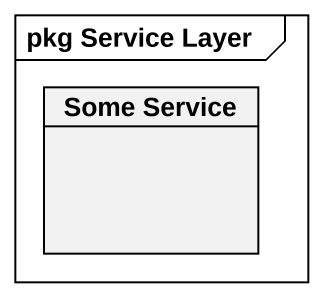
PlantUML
@startuml
mainframe pkg Service Layer
hide circle
hide empty members
class "Some Service" as Some_Service
@enduml
